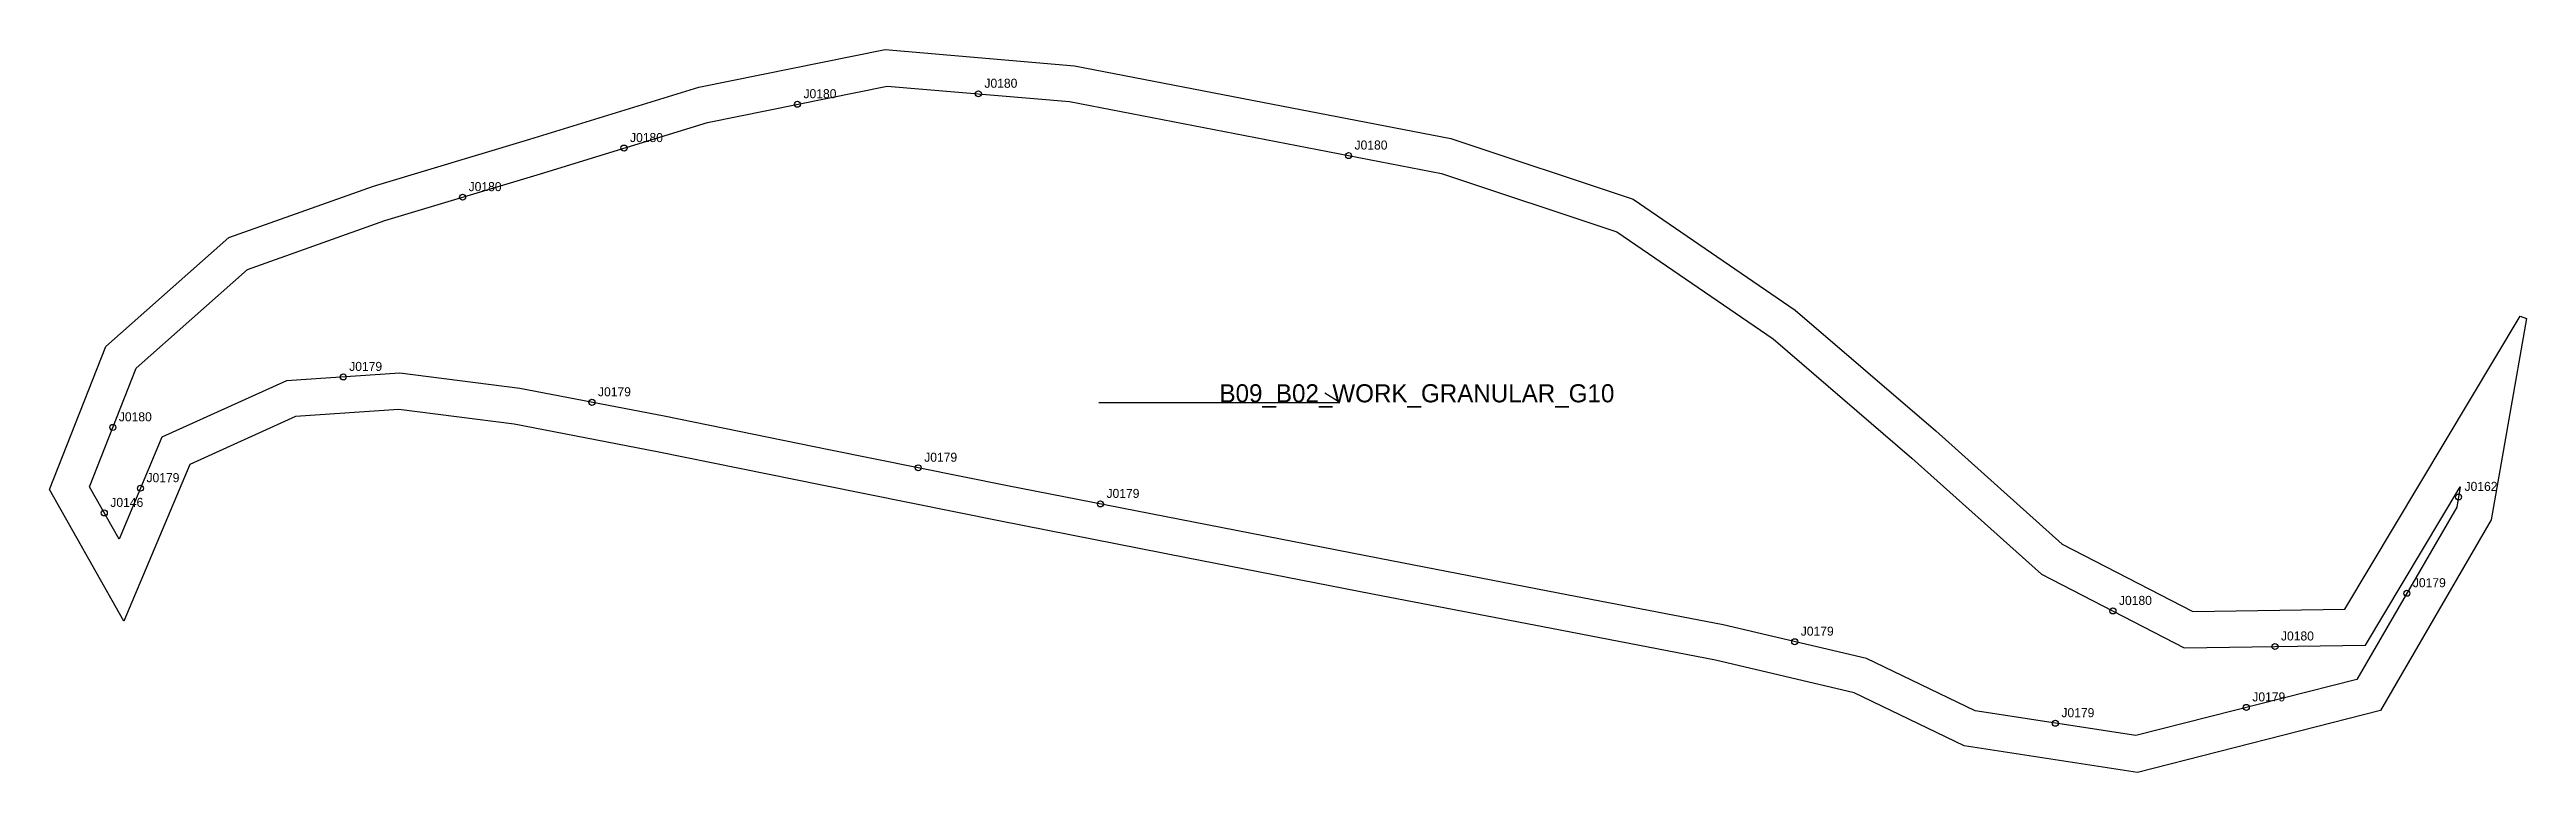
# Model space of a CAD drawing. Header units: millimetres. Extents: x -13 to 809, y -95 to 145.
import ezdxf

# ---------------------------------------------------------------- set-up
doc = ezdxf.new("R2010")
doc.units = ezdxf.units.MM
for name, color, linetype in [('CUT', 1, 'Continuous'), ('GRAIN', 3, 'Continuous'), ('LABEL', 7, 'Continuous'), ('NOTCH', 2, 'Continuous'), ('SEW', 5, 'Continuous')]:
    doc.layers.add(name, color=color, linetype=linetype)

msp = doc.modelspace()

# ---------------------------------------------------------------- linework, layer by layer
at = {"layer": 'CUT'}
msp.add_lwpolyline([(-13.26, -0.93), (5.39, 46.47), (46.26, 82.65), (94.33, 99.71), (146.19, 115.3), (202.28, 132.51), (264.18, 145.02), (327.02, 139.67), (389.39, 127.59), (451.93, 115.55), (512.47, 95.43), (566.25, 58.59), (612.96, 18.5), (654.93, -19), (698.31, -41.42), (748.8, -40.65), (807.02, 56.61), (809.07, 55.85), (797.38, -10.94), (760.63, -74.27), (679.92, -94.77), (622.44, -85.95), (585.89, -68.36), (539.86, -57.56), (485.38, -47.04), (425.97, -35.63), (364.22, -23.55), (302.45, -11.42), (243.09, 0.48), (188.49, 11.59), (140.94, 20.79), (102.69, 25.61), (68.39, 23.35), (33.26, 7.42), (11.45, -44.56), (-13.26, -0.93)], close=True, dxfattribs=at)
at = {"layer": 'GRAIN'}
for p, q in [((335.15, 28), (415.15, 28)), ((415.15, 28), (410.15, 31))]:
    msp.add_line(p, q, dxfattribs=at)
at = {"layer": 'NOTCH'}
for centre in [(235.05, 126.89), (295.12, 130.35), (177.46, 112.34), (418, 109.86), (123.87, 96.06), (84.23, 36.42), (166.82, 28), (7.75, 19.7), (16.93, -0.49), (275.13, 6.29), (4.92, -8.69), (335.65, -5.71), (786.52, -3.38), (671.78, -41.21), (769.36, -35.33), (566.14, -51.4), (725.57, -53), (716.06, -73.21), (652.68, -78.45)]:
    msp.add_circle(centre, 1, dxfattribs=at)
at = {"layer": 'SEW'}
msp.add_lwpolyline([(0, 0), (15.5, 39.39), (52.47, 72.12), (98.06, 88.3), (149.68, 103.82), (205.23, 120.87), (264.87, 132.92), (325.36, 127.77), (387.12, 115.81), (448.89, 103.91), (507.08, 84.57), (558.93, 49.06), (605.05, 9.47), (648.07, -28.96), (695.48, -53.47), (755.66, -52.54), (787.11, 0), (785.93, -6.77), (752.79, -63.89), (679.33, -82.54), (626.03, -74.36), (589.92, -56.97), (542.37, -45.82), (487.65, -35.25), (428.26, -23.85), (366.52, -11.78), (304.79, 0.35), (245.47, 12.24), (190.82, 23.36), (142.83, 32.64), (103.05, 37.66), (65.42, 35.18), (24.02, 16.4), (9.84, -17.37)], close=True, dxfattribs=at)

# ---------------------------------------------------------------- texts
at = {"layer": 'LABEL'}
for s, height, p in [('J0180', 3, (237.05, 128.89)), ('J0180', 3, (297.12, 132.35)), ('J0180', 3, (179.46, 114.34)), ('J0180', 3, (420, 111.86)), ('J0180', 3, (125.87, 98.06)), ('J0179', 3, (86.23, 38.42)), ('J0179', 3, (168.82, 30)), ('B09_B02_WORK_GRANULAR_G10', 6, (375.15, 28)), ('J0180', 3, (9.75, 21.7)), ('J0179', 3, (277.13, 8.29)), ('J0179', 3, (18.93, 1.51)), ('J0162', 3, (788.52, -1.38)), ('J0146', 3, (6.92, -6.69)), ('J0179', 3, (337.65, -3.71)), ('J0179', 3, (771.36, -33.33)), ('J0180', 3, (673.78, -39.21)), ('J0179', 3, (568.14, -49.4)), ('J0180', 3, (727.57, -51)), ('J0179', 3, (654.68, -76.45)), ('J0179', 3, (718.06, -71.21))]:
    msp.add_text(s, height=height, dxfattribs=at).set_placement(p)

doc.saveas('drawing.dxf')
